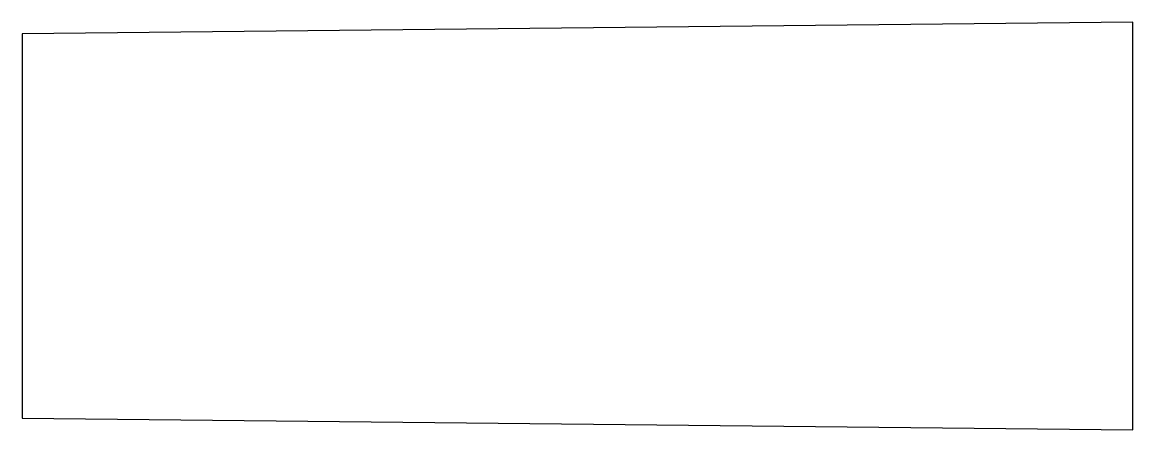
# Model space of a CAD drawing. Header units: millimetres. Extents: x -277 to 0, y 0 to 102.
import ezdxf

# ---------------------------------------------------------------- set-up
doc = ezdxf.new("R2010")
doc.units = ezdxf.units.MM

msp = doc.modelspace()

# ---------------------------------------------------------------- linework, layer by layer
msp.add_lwpolyline([(0, 101.67), (-277.13, 98.75), (-277.13, 2.92), (0, 0)], close=True)

doc.saveas('drawing.dxf')
